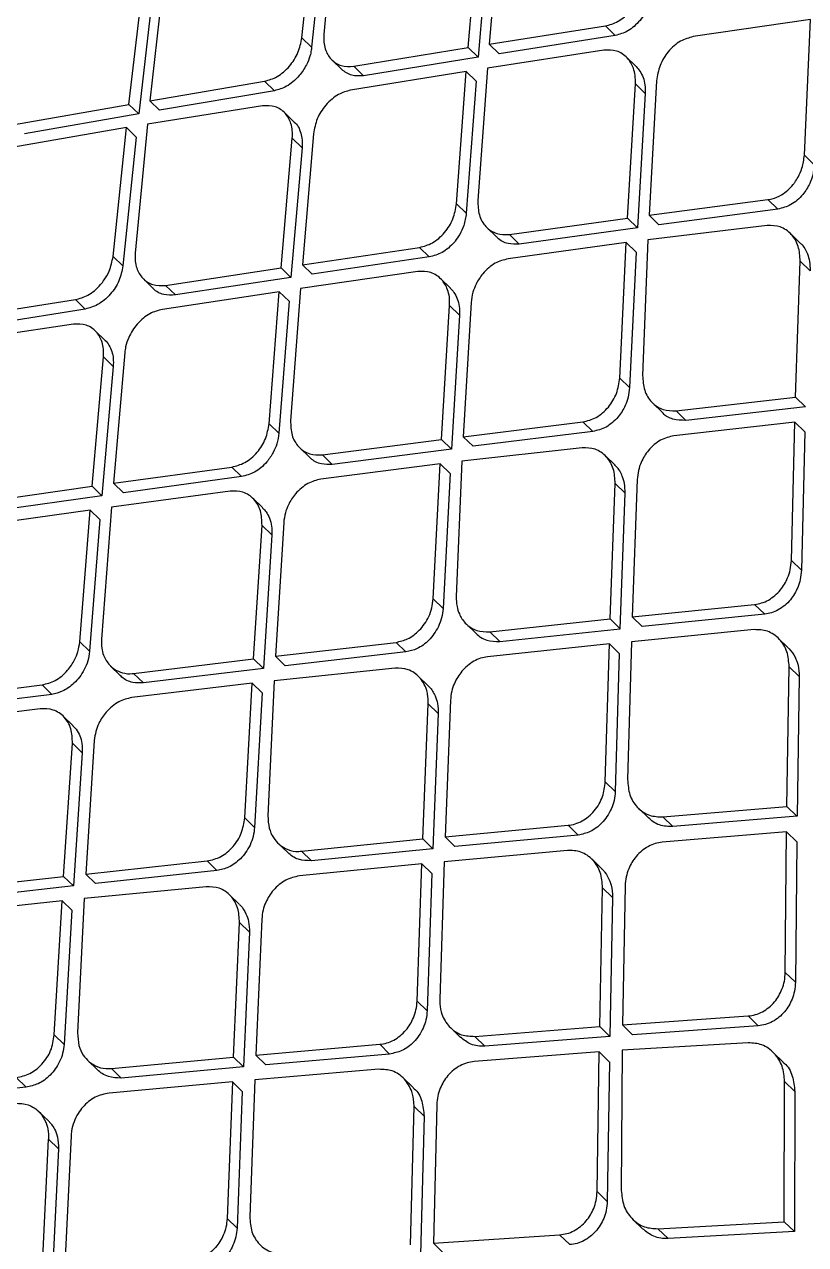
# Model space of a CAD drawing. Extents: x 400 to 501, y 484 to 634.
# Drawn here: x 490.242 to 491.209, y 519.821 to 521.33 of the extents above; entities that cross this region are included whole.
import ezdxf

# ---------------------------------------------------------------- set-up
doc = ezdxf.new("R2010")
doc.units = 0
doc.header["$MEASUREMENT"] = 0
doc.layers.add('DIM', color=3, linetype='Continuous')
doc.layers.add('GEOMETRY', color=3, linetype='Continuous', lineweight=25)

# ---------------------------------------------------------------- blocks, each defined once
blk = doc.blocks.new('2026 GRANDEE')
at = {"layer": 'GEOMETRY', "ltscale": 16}
for p, q in [((40.1604, -75.5267), (40.1769, -75.3674)), ((40.2024, -75.3627), (40.1875, -75.5225)), ((40.4059, -75.3725), (40.3923, -75.5347)), ((40.189, -75.3791), (40.1725, -75.5384)), ((40.3663, -75.5389), (40.38, -75.3785)), ((40.3921, -75.3903), (40.3784, -75.5507)), ((39.9903, -75.4469), (39.9723, -75.6047)), ((39.9465, -75.6091), (39.9648, -75.4516)), ((39.9769, -75.4633), (39.9586, -75.6209)), ((40.7899, -75.5042), (40.6447, -75.5253)), ((40.7822, -75.6721), (40.7899, -75.5042)), ((40.3923, -75.5347), (40.536, -75.5121)), ((40.5482, -75.5239), (40.4044, -75.5465)), ((40.5482, -75.5239), (40.536, -75.5121)), ((40.1604, -75.5267), (40.1725, -75.5384)), ((40.2247, -75.562), (40.3663, -75.5389)), ((40.3784, -75.5507), (40.3663, -75.5389)), ((40.3923, -75.5347), (40.4044, -75.5465)), ((40.1976, -75.5542), (40.2097, -75.5659)), ((40.3784, -75.5507), (40.2368, -75.5738)), ((40.534, -75.542), (40.39, -75.5643)), ((40.5741, -75.5624), (40.5618, -75.5505)), ((40.3639, -75.5685), (40.2207, -75.5915)), ((40.2247, -75.562), (40.2368, -75.5738)), ((40.3518, -75.7319), (40.3639, -75.5685)), ((40.3639, -75.5685), (40.3761, -75.5802)), ((40.39, -75.5643), (40.3781, -75.7281)), ((39.9723, -75.6047), (40.1143, -75.5805)), ((40.1143, -75.5805), (40.1264, -75.5922)), ((40.3761, -75.5802), (40.3639, -75.7437)), ((40.5635, -75.7498), (40.5731, -75.5838)), ((40.5731, -75.5838), (40.5853, -75.5956)), ((40.5994, -75.5799), (40.5901, -75.7462)), ((40.1264, -75.5922), (39.9844, -75.6164)), ((40.5853, -75.5956), (40.5757, -75.7617)), ((39.805, -75.6339), (39.9465, -75.6091)), ((39.9465, -75.6091), (39.9586, -75.6208)), ((40.1117, -75.611), (39.9692, -75.6335)), ((39.9723, -75.6047), (39.9844, -75.6164)), ((39.9586, -75.6209), (39.8171, -75.6456)), ((40.1506, -75.6307), (40.1385, -75.6189)), ((39.9434, -75.6379), (39.8016, -75.6624)), ((39.9268, -75.7972), (39.9434, -75.6379)), ((39.9434, -75.6379), (39.9554, -75.6496)), ((39.9692, -75.6335), (39.9542, -75.7933)), ((40.1748, -75.6454), (40.161, -75.8074)), ((39.9554, -75.6496), (39.9389, -75.8089)), ((40.1347, -75.8113), (40.1486, -75.6511)), ((40.1486, -75.6511), (40.1607, -75.6629)), ((40.1607, -75.6629), (40.1469, -75.8231)), ((40.7822, -75.6721), (40.7944, -75.684)), ((40.3518, -75.7319), (40.3639, -75.7437)), ((40.5901, -75.7462), (40.7371, -75.7268)), ((40.7494, -75.7387), (40.7371, -75.7268)), ((40.4174, -75.7701), (40.5635, -75.7498)), ((40.5635, -75.7498), (40.5757, -75.7616)), ((40.5901, -75.7462), (40.6023, -75.7581)), ((40.7494, -75.7387), (40.6023, -75.7581)), ((40.3893, -75.7614), (40.4014, -75.7731)), ((40.5757, -75.7617), (40.4295, -75.7819)), ((40.7362, -75.759), (40.5885, -75.7765)), ((40.5619, -75.7801), (40.4155, -75.8001)), ((40.4174, -75.7701), (40.4295, -75.7819)), ((40.5537, -75.9475), (40.5619, -75.7801)), ((40.5619, -75.7801), (40.5741, -75.7919)), ((40.5885, -75.7765), (40.5821, -75.9445)), ((40.7768, -75.7804), (40.7646, -75.7685)), ((40.161, -75.8074), (40.306, -75.786)), ((40.306, -75.786), (40.3181, -75.7978)), ((40.5741, -75.7919), (40.5659, -75.9594)), ((39.9268, -75.7972), (39.9389, -75.8089)), ((39.9918, -75.8331), (40.1347, -75.8113)), ((40.1347, -75.8113), (40.1468, -75.8231)), ((40.161, -75.8074), (40.1731, -75.8191)), ((40.3181, -75.7978), (40.1731, -75.8191)), ((40.7714, -75.9711), (40.7771, -75.803)), ((40.7771, -75.803), (40.7893, -75.8149)), ((39.9644, -75.825), (39.9765, -75.8367)), ((40.1469, -75.8231), (40.0039, -75.8448)), ((40.3039, -75.8158), (40.1587, -75.8369)), ((40.3442, -75.8364), (40.3319, -75.8245)), ((40.1324, -75.8408), (39.9878, -75.8626)), ((39.9918, -75.8331), (40.0039, -75.8448)), ((40.1199, -76.004), (40.1324, -75.8408)), ((40.1324, -75.8408), (40.1445, -75.8526)), ((40.1587, -75.8369), (40.1465, -76.0004)), ((39.7368, -75.8733), (39.8803, -75.8505)), ((39.8803, -75.8505), (39.8923, -75.8622)), ((40.1445, -75.8526), (40.132, -76.0158)), ((40.3698, -75.8542), (40.3601, -76.0201)), ((39.8924, -75.8622), (39.7488, -75.885)), ((40.3333, -76.0235), (40.3433, -75.8579)), ((40.3433, -75.8579), (40.3554, -75.8697)), ((40.3554, -75.8697), (40.3455, -76.0353)), ((39.8777, -75.881), (39.7337, -75.9021)), ((39.9168, -75.9009), (39.9047, -75.8891)), ((39.9413, -75.916), (39.9274, -76.0777)), ((39.9009, -76.0814), (39.915, -75.9215)), ((39.915, -75.9215), (39.927, -75.9332)), ((39.927, -75.9332), (39.9129, -76.0932)), ((40.5537, -75.9475), (40.5659, -75.9593)), ((40.6234, -75.988), (40.7714, -75.9711)), ((40.7838, -75.9831), (40.7714, -75.9711)), ((40.5944, -75.9784), (40.6067, -75.9903)), ((40.6234, -75.988), (40.6357, -75.9999)), ((40.7838, -75.9831), (40.6357, -75.9999)), ((40.1199, -76.004), (40.132, -76.0158)), ((40.3601, -76.0201), (40.5082, -76.0017)), ((40.5082, -76.0017), (40.5204, -76.0136)), ((40.7705, -76.0021), (40.6208, -76.0189)), ((40.7661, -76.1732), (40.7705, -76.0021)), ((40.7705, -76.0021), (40.7829, -76.0141)), ((40.3601, -76.0201), (40.3723, -76.0319)), ((40.5204, -76.0136), (40.3723, -76.0319)), ((40.7829, -76.0141), (40.7785, -76.1852)), ((40.1577, -76.0337), (40.1698, -76.0454)), ((40.186, -76.0426), (40.3333, -76.0235)), ((40.3455, -76.0353), (40.1981, -76.0544)), ((40.3333, -76.0235), (40.3454, -76.0353)), ((40.5071, -76.0338), (40.3584, -76.0503)), ((40.1981, -76.0544), (40.186, -76.0426)), ((40.3584, -76.0503), (40.3514, -76.2178)), ((40.5479, -76.0553), (40.5357, -76.0434)), ((39.9274, -76.0777), (40.0737, -76.0576)), ((40.0858, -76.0694), (40.0737, -76.0576)), ((40.3316, -76.0537), (40.184, -76.0726)), ((40.3229, -76.2206), (40.3316, -76.0537)), ((40.3316, -76.0537), (40.3438, -76.0655)), ((40.3438, -76.0656), (40.3351, -76.2325)), ((39.7565, -76.1019), (39.9009, -76.0814)), ((39.9129, -76.0932), (39.9009, -76.0814)), ((39.9274, -76.0777), (39.9395, -76.0895)), ((40.0858, -76.0694), (39.9395, -76.0895)), ((40.5419, -76.2455), (40.5481, -76.0779)), ((40.5481, -76.0779), (40.5604, -76.0898)), ((40.5753, -76.0732), (40.5693, -76.2427)), ((39.9129, -76.0932), (39.7686, -76.1136)), ((40.0715, -76.0874), (39.925, -76.1072)), ((40.112, -76.1082), (40.0997, -76.0963)), ((40.5542, -76.2575), (40.5604, -76.0898)), ((39.8984, -76.1109), (39.7524, -76.1313)), ((39.8856, -76.2738), (39.8984, -76.1109)), ((39.8984, -76.1109), (39.9105, -76.1226)), ((39.925, -76.1072), (39.9124, -76.2704)), ((39.9105, -76.1226), (39.8977, -76.2855)), ((40.1379, -76.1263), (40.1277, -76.2917)), ((40.1007, -76.2949), (40.1111, -76.1297)), ((40.1111, -76.1297), (40.1233, -76.1415)), ((40.1233, -76.1415), (40.1128, -76.3067)), ((40.7661, -76.1732), (40.7785, -76.1852)), ((40.3229, -76.2206), (40.3351, -76.2325)), ((40.5693, -76.2427), (40.7207, -76.2275)), ((40.7207, -76.2275), (40.7331, -76.2395)), ((40.393, -76.2615), (40.5419, -76.2455)), ((40.5419, -76.2455), (40.5542, -76.2575)), ((40.5693, -76.2427), (40.5817, -76.2547)), ((40.7331, -76.2395), (40.5817, -76.2547)), ((40.3638, -76.2517), (40.3761, -76.2636)), ((40.393, -76.2615), (40.4052, -76.2734)), ((40.4052, -76.2734), (40.5542, -76.2575)), ((40.72, -76.2587), (40.5684, -76.2736)), ((39.8856, -76.2738), (39.8977, -76.2855)), ((40.1277, -76.2917), (40.2769, -76.2744)), ((40.2891, -76.2863), (40.2769, -76.2744)), ((40.5409, -76.2764), (40.3902, -76.2922)), ((40.5358, -76.4468), (40.5409, -76.2764)), ((40.5409, -76.2764), (40.5532, -76.2883)), ((40.5684, -76.2736), (40.5635, -76.4442)), ((40.7623, -76.2812), (40.7499, -76.2692)), ((40.1277, -76.2917), (40.1399, -76.3035)), ((40.2891, -76.2863), (40.1399, -76.3035)), ((40.5532, -76.2883), (40.5482, -76.4588)), ((39.9237, -76.3037), (39.9357, -76.3154)), ((39.9522, -76.3128), (40.1007, -76.2949)), ((40.1128, -76.3067), (39.9643, -76.3246)), ((40.1007, -76.2949), (40.1128, -76.3067)), ((40.2758, -76.3064), (40.126, -76.3218)), ((40.7607, -76.4774), (40.7634, -76.3047)), ((40.7634, -76.3047), (40.7758, -76.3168)), ((39.9522, -76.3128), (39.9643, -76.3246)), ((40.126, -76.3218), (40.1184, -76.4888)), ((40.3167, -76.3281), (40.3045, -76.3162)), ((40.7758, -76.3168), (40.7732, -76.4895)), ((39.6913, -76.3458), (39.8389, -76.3269)), ((39.851, -76.3387), (39.7034, -76.3575)), ((39.8389, -76.3269), (39.851, -76.3387)), ((40.0989, -76.325), (39.9501, -76.3427)), ((40.0897, -76.4914), (40.0989, -76.325)), ((40.1111, -76.3368), (40.0989, -76.325)), ((40.1111, -76.3368), (40.1019, -76.5032)), ((40.3101, -76.5176), (40.3169, -76.3506)), ((40.3169, -76.3506), (40.3291, -76.3625)), ((40.3443, -76.3461), (40.3376, -76.515)), ((39.8367, -76.3566), (39.6888, -76.3752)), ((39.8774, -76.3776), (39.8651, -76.3657)), ((40.3291, -76.3625), (40.3224, -76.5296)), ((39.8656, -76.5639), (39.8765, -76.3992)), ((39.8765, -76.3992), (39.8887, -76.4109)), ((39.9035, -76.3959), (39.8929, -76.5609)), ((39.8887, -76.4109), (39.8778, -76.5757)), ((40.5358, -76.4468), (40.5482, -76.4588)), ((40.5769, -76.4796), (40.5893, -76.4916)), ((40.607, -76.4903), (40.7607, -76.4774)), ((40.6194, -76.5023), (40.607, -76.4903)), ((40.7732, -76.4895), (40.6194, -76.5023)), ((40.7607, -76.4774), (40.7731, -76.4895)), ((40.0897, -76.4914), (40.1019, -76.5032)), ((40.3376, -76.515), (40.4899, -76.5007)), ((40.5022, -76.5127), (40.4899, -76.5007)), ((40.1601, -76.5326), (40.3101, -76.5176)), ((40.3223, -76.5296), (40.3101, -76.5176)), ((40.3376, -76.515), (40.3499, -76.5269)), ((40.5023, -76.5127), (40.3499, -76.5269)), ((40.7603, -76.5089), (40.6063, -76.5215)), ((40.7586, -76.6825), (40.7603, -76.5089)), ((40.7603, -76.5089), (40.7728, -76.521)), ((40.7728, -76.521), (40.7711, -76.6947)), ((40.1307, -76.5226), (40.143, -76.5345)), ((40.1601, -76.5326), (40.1723, -76.5445)), ((40.3224, -76.5296), (40.1723, -76.5445)), ((40.4891, -76.5317), (40.3365, -76.5457)), ((39.8929, -76.5609), (40.0432, -76.5447)), ((40.0432, -76.5447), (40.0554, -76.5566)), ((40.3089, -76.5484), (40.1573, -76.5632)), ((40.3031, -76.718), (40.3089, -76.5484)), ((40.3089, -76.5484), (40.3212, -76.5603)), ((40.3365, -76.5457), (40.331, -76.7157)), ((40.5314, -76.5543), (40.5191, -76.5423)), ((39.7159, -76.5807), (39.8656, -76.5639)), ((39.8656, -76.5639), (39.8778, -76.5757)), ((39.8929, -76.5609), (39.905, -76.5727)), ((40.0554, -76.5566), (39.905, -76.5727)), ((40.3212, -76.5603), (40.3154, -76.73)), ((39.8778, -76.5757), (39.728, -76.5924)), ((40.042, -76.5766), (39.891, -76.591)), ((40.529, -76.7496), (40.5325, -76.5778)), ((40.5325, -76.5778), (40.5449, -76.5898)), ((40.5604, -76.5754), (40.5571, -76.7475)), ((39.8638, -76.5939), (39.7138, -76.6105)), ((39.854, -76.7598), (39.8638, -76.5939)), ((39.8638, -76.5939), (39.8759, -76.6057)), ((39.891, -76.591), (39.8829, -76.7574)), ((40.083, -76.5984), (40.0708, -76.5866)), ((40.5449, -76.5898), (40.5414, -76.7617)), ((39.8759, -76.6057), (39.8662, -76.7716)), ((40.0757, -76.7874), (40.0832, -76.621)), ((40.0832, -76.621), (40.0955, -76.6329)), ((40.1108, -76.6166), (40.1035, -76.7849)), ((40.0955, -76.6329), (40.088, -76.7993)), ((40.7586, -76.6825), (40.7711, -76.6947)), ((40.3031, -76.718), (40.3154, -76.73)), ((40.5571, -76.7475), (40.7127, -76.7364)), ((40.7252, -76.7486), (40.7127, -76.7364)), ((39.854, -76.7598), (39.8662, -76.7716)), ((40.3443, -76.7509), (40.3566, -76.7629)), ((40.3745, -76.7617), (40.529, -76.7496)), ((40.3745, -76.7617), (40.3868, -76.7737)), ((40.5414, -76.7617), (40.3868, -76.7737)), ((40.529, -76.7496), (40.5414, -76.7617)), ((40.5571, -76.7475), (40.5696, -76.7596)), ((40.7252, -76.7486), (40.5696, -76.7596)), ((40.1035, -76.7849), (40.2567, -76.7715)), ((40.2567, -76.7715), (40.269, -76.7835)), ((40.7128, -76.7696), (40.5566, -76.7789)), ((39.8952, -76.7911), (39.9075, -76.8031)), ((39.9248, -76.8013), (40.0757, -76.7874)), ((40.088, -76.7993), (40.0757, -76.7874)), ((40.1035, -76.7849), (40.1158, -76.7968)), ((40.269, -76.7835), (40.1158, -76.7968)), ((40.5284, -76.7809), (40.3736, -76.7928)), ((40.5258, -76.9537), (40.5284, -76.7809)), ((40.5284, -76.7809), (40.5408, -76.793)), ((40.5566, -76.7789), (40.5557, -76.9522)), ((40.7559, -76.7934), (40.7433, -76.7812)), ((39.9248, -76.8013), (39.937, -76.8132)), ((40.088, -76.7993), (39.937, -76.8132)), ((40.2557, -76.8024), (40.1023, -76.8155)), ((40.5409, -76.793), (40.5382, -76.9658)), ((39.807, -76.8126), (39.8192, -76.8245)), ((40.0745, -76.818), (39.9218, -76.8318)), ((40.0745, -76.818), (40.0679, -76.9869)), ((40.0867, -76.8299), (40.0745, -76.818)), ((40.1023, -76.8155), (40.0959, -76.9847)), ((40.2982, -76.8251), (40.2858, -76.8131)), ((40.7574, -76.9909), (40.7578, -76.8176)), ((40.7578, -76.8176), (40.7704, -76.8298)), ((39.8192, -76.8245), (39.6677, -76.8395)), ((40.0867, -76.8299), (40.0802, -76.9989)), ((40.7704, -76.8298), (40.77, -77.0031)), ((40.2948, -77.0195), (40.2992, -76.8484)), ((40.2992, -76.8484), (40.3116, -76.8605)), ((40.3273, -76.8462), (40.3231, -77.0175)), ((39.8469, -76.8663), (39.8347, -76.8545)), ((40.3116, -76.8605), (40.3072, -77.0315)), ((39.8389, -77.0546), (39.847, -76.8889)), ((39.847, -76.8889), (39.8593, -76.9007)), ((39.8748, -76.8847), (39.8668, -77.0523)), ((39.8592, -76.9007), (39.8511, -77.0665)), ((40.5258, -76.9537), (40.5382, -76.9658)), ((40.0802, -76.9988), (40.0679, -76.9869)), ((40.57, -76.988), (40.5825, -77.0001)), ((40.601, -76.9996), (40.7574, -76.9909)), ((40.601, -76.9996), (40.6136, -77.0118)), ((40.77, -77.0031), (40.6136, -77.0118)), ((40.77, -77.0031), (40.7574, -76.9909)), ((40.3231, -77.0175), (40.4794, -77.0071)), ((40.3231, -77.0175), (40.3355, -77.0296)), ((40.4794, -77.0071), (40.4918, -77.0192))]:
    blk.add_line(p, q, dxfattribs=at)
for points, knots in [([(40.5836, -72.1034), (40.5994, -72.1044), (40.6308, -72.1063), (40.68, -72.1191), (40.7423, -72.1518), (40.8241, -72.2127), (40.9298, -72.3076), (41.0606, -72.4401), (41.2156, -72.6123), (41.3924, -72.8246), (41.588, -73.075), (41.8015, -73.3565), (42.0329, -73.6603), (42.2774, -73.9878), (42.5311, -74.339), (42.7902, -74.7142), (43.0516, -75.112), (43.2691, -75.4602), (43.4419, -75.7466), (43.5709, -75.9654), (43.6998, -76.1892), (43.8287, -76.419), (43.9574, -76.6559), (44.0875, -76.9028), (44.2133, -77.1675), (44.3099, -77.4231), (44.3697, -77.6639), (44.3954, -77.8771), (44.3913, -78.0855), (44.3611, -78.2804), (44.3121, -78.4593), (44.2313, -78.6749), (44.1092, -78.9216), (43.9445, -79.1993), (43.6585, -79.6454), (43.2369, -80.2568), (42.6553, -81.0115), (42.0393, -81.7352), (41.5994, -82.1882), (41.38, -82.4141)], [0, 0, 0, 0, 0.031039, 0.061601, 0.091778, 0.121954, 0.152218, 0.182857, 0.213954, 0.245578, 0.27773, 0.310089, 0.342593, 0.375047, 0.407501, 0.439858, 0.472034, 0.504142, 0.5201, 0.536029, 0.552136, 0.568411, 0.584894, 0.601816, 0.619559, 0.638386, 0.651468, 0.664615, 0.677315, 0.689231, 0.700376, 0.710977, 0.731034, 0.750302, 0.769653, 0.827369, 0.885239, 0.942777, 1, 1, 1, 1]), ([(41.2365, -82.2705), (41.4535, -82.0471), (41.8887, -81.5989), (42.4974, -80.8825), (43.0715, -80.1353), (43.4856, -79.5295), (43.7636, -79.0894), (43.9203, -78.8225), (44.0344, -78.5912), (44.1084, -78.3949), (44.1525, -78.2371), (44.1799, -78.0679), (44.185, -77.8877), (44.1645, -77.7014), (44.1109, -77.4723), (44.0154, -77.2126), (43.8845, -76.9282), (43.7499, -76.6564), (43.6161, -76.3923), (43.4819, -76.1363), (43.3469, -75.887), (43.1764, -75.5827), (42.9678, -75.229), (42.7207, -74.8375), (42.4727, -74.47), (42.2276, -74.1277), (41.9899, -73.8101), (41.7641, -73.517), (41.5559, -73.247), (41.3657, -73.0091), (41.1942, -72.8103), (41.0442, -72.6513), (40.9174, -72.5308), (40.8144, -72.4459), (40.7338, -72.393), (40.6717, -72.3661), (40.6219, -72.3576), (40.5904, -72.3573), (40.5745, -72.3572)], [0, 0, 0, 0, 0.058481, 0.117287, 0.176416, 0.235379, 0.255027, 0.274182, 0.293492, 0.303381, 0.313543, 0.324207, 0.335494, 0.347299, 0.359312, 0.37966, 0.399306, 0.418484, 0.437252, 0.455825, 0.474071, 0.492336, 0.524503, 0.556769, 0.589282, 0.621973, 0.654746, 0.687634, 0.720336, 0.752632, 0.784278, 0.815339, 0.845922, 0.876163, 0.906423, 0.93689, 0.968033, 1, 1, 1, 1]), ([(40.7627, -73.4419), (40.7786, -73.4849), (40.8104, -73.5709), (40.8663, -73.7196), (40.9341, -73.8859), (41.0153, -74.0744), (41.1119, -74.2852), (41.2245, -74.5157), (41.3485, -74.7627), (41.496, -75.05), (41.6656, -75.3773), (41.8538, -75.743), (42.0426, -76.1156), (42.2296, -76.4941), (42.4138, -76.8768), (42.5324, -77.1352), (42.5917, -77.2643)], [0, 0, 0, 0, 0.062319, 0.124752, 0.187451, 0.250906, 0.314486, 0.37751, 0.44061, 0.503895, 0.587131, 0.669779, 0.75236, 0.835034, 0.917583, 1, 1, 1, 1]), ([(42.0638, -77.2746), (42.0094, -77.1276), (41.9005, -76.8333), (41.7318, -76.398), (41.5589, -75.9691), (41.3861, -75.5488), (41.2358, -75.1935), (41.1139, -74.9005), (41.0162, -74.6671), (40.929, -74.4451), (40.8384, -74.2242), (40.7605, -74.0023), (40.6853, -73.7949), (40.6462, -73.676), (40.6266, -73.6165)], [0, 0, 0, 0, 0.0993042, 0.1988023, 0.2983848, 0.3983174, 0.4984056, 0.5609173, 0.6237893, 0.6873653, 0.7502551, 0.8333895, 0.9165325, 1, 1, 1, 1]), ([(40.6269, -73.6162), (40.6291, -73.6229), (40.6418, -73.6607), (40.6656, -73.7332), (40.7, -73.8255), (40.7356, -73.9183), (40.7692, -74.0095), (40.8092, -74.1171), (40.8589, -74.2432), (40.9201, -74.3885), (40.9876, -74.5571), (41.0595, -74.7328), (41.139, -74.9243), (41.2252, -75.1307), (41.3179, -75.3515), (41.4133, -75.5788), (41.5087, -75.8099), (41.6059, -76.0486), (41.6939, -76.2667), (41.7696, -76.4576), (41.8353, -76.6254), (41.904, -76.8039), (41.9716, -76.9808), (42.0305, -77.1366), (42.0637, -77.229), (42.0781, -77.269)], [0, 0, 0, 0, 0.009738, 0.054602, 0.100033, 0.132056, 0.170263, 0.205637, 0.248795, 0.300159, 0.346151, 0.397485, 0.446642, 0.498592, 0.555879, 0.611205, 0.664279, 0.721091, 0.779345, 0.816197, 0.852883, 0.894557, 0.93795, 0.973138, 1, 1, 1, 1]), ([(40.1497, -73.709), (40.0127, -73.8419), (39.7344, -74.112), (39.3257, -74.5096), (38.9336, -74.8911), (38.5729, -75.2424), (38.2434, -75.5632), (37.9632, -75.8359), (37.7285, -76.0643), (37.5351, -76.2523), (37.361, -76.4215), (37.2052, -76.5728), (37.0576, -76.7162), (36.8887, -76.8801), (36.6825, -77.0802), (36.4323, -77.3228), (36.1506, -77.5956), (35.8375, -77.8988), (35.4928, -78.2323), (35.1244, -78.5882), (34.7337, -78.9655), (34.3219, -79.3632), (33.8821, -79.7881), (33.4291, -80.2259), (33.123, -80.5224), (32.9727, -80.668)], [0, 0, 0, 0, 0.057285, 0.116397, 0.171134, 0.221513, 0.267531, 0.309184, 0.338855, 0.365836, 0.39013, 0.411737, 0.431012, 0.451894, 0.482374, 0.517226, 0.556449, 0.600044, 0.64801, 0.700352, 0.753718, 0.810985, 0.872139, 0.937203, 1, 1, 1, 1]), ([(36.6233, -77.2588), (37.0522, -76.8403), (37.7117, -76.1969), (38.888, -75.0248), (39.6377, -74.2734), (40.1598, -73.75)], [0, 0, 0, 0, 0.360925, 0.55487, 1, 1, 1, 1]), ([(40.3833, -73.82), (40.3961, -73.8739), (40.4219, -73.9823), (40.4725, -74.1746), (40.5305, -74.3849), (40.5953, -74.6134), (40.6651, -74.8573), (40.7519, -75.1605), (40.8561, -75.5282), (40.9747, -75.9631), (41.0928, -76.4149), (41.1661, -76.7261), (41.2028, -76.8819)], [0, 0, 0, 0, 0.0809765, 0.1627064, 0.2454562, 0.32577, 0.4077134, 0.4912674, 0.6164638, 0.7433263, 0.8714641, 1, 1, 1, 1]), ([(40.536, -75.5121), (40.5413, -75.5107), (40.5495, -75.5084), (40.5598, -75.5009), (40.5691, -75.4914), (40.5766, -75.4788), (40.5804, -75.4662), (40.5811, -75.4599), (40.5813, -75.4576)], [0, 0, 0, 0, 0.236513, 0.364992, 0.500041, 0.749166, 0.908756, 1, 1, 1, 1]), ([(40.5935, -75.4694), (40.5924, -75.4758), (40.5904, -75.4885), (40.5811, -75.5033), (40.5718, -75.5128), (40.5616, -75.5202), (40.5534, -75.5225), (40.5482, -75.5239)], [0, 0, 0, 0, 0.250691, 0.500652, 0.636001, 0.764461, 1, 1, 1, 1]), ([(40.1875, -75.5225), (40.1874, -75.5258), (40.1872, -75.5321), (40.1896, -75.5431), (40.196, -75.5543), (40.2086, -75.5626), (40.2193, -75.5622), (40.2247, -75.562)], [0, 0, 0, 0, 0.135244, 0.263916, 0.500707, 0.749223, 1, 1, 1, 1]), ([(40.1143, -75.5805), (40.1196, -75.579), (40.1277, -75.5767), (40.1379, -75.5692), (40.1473, -75.5599), (40.1567, -75.5454), (40.1592, -75.5329), (40.1604, -75.5267)], [0, 0, 0, 0, 0.237274, 0.365804, 0.500621, 0.750216, 1, 1, 1, 1]), ([(40.1725, -75.5384), (40.1724, -75.5389), (40.1723, -75.54), (40.1718, -75.5436), (40.1703, -75.5506), (40.1658, -75.5616), (40.1584, -75.5727), (40.1497, -75.5813), (40.1393, -75.5886), (40.1314, -75.5908), (40.1264, -75.5922)], [0, 0, 0, 0, 0.017178, 0.047369, 0.14671, 0.297869, 0.500602, 0.642128, 0.772677, 1, 1, 1, 1]), ([(40.6447, -75.5253), (40.6393, -75.5268), (40.6311, -75.529), (40.6208, -75.5365), (40.6115, -75.546), (40.6025, -75.5608), (40.6004, -75.5735), (40.5994, -75.5799)], [0, 0, 0, 0, 0.236156, 0.365177, 0.500616, 0.749871, 1, 1, 1, 1]), ([(40.5731, -75.5838), (40.5731, -75.5803), (40.5732, -75.5735), (40.5703, -75.5621), (40.5648, -75.5528), (40.5571, -75.5463), (40.5477, -75.5416), (40.5395, -75.5418), (40.534, -75.542)], [0, 0, 0, 0, 0.142257, 0.273157, 0.500157, 0.626922, 0.752581, 1, 1, 1, 1]), ([(40.2368, -75.5738), (40.2317, -75.574), (40.2213, -75.5746), (40.2136, -75.5689), (40.2097, -75.5659)], [0, 0, 0, 0, 0.489826, 1, 1, 1, 1]), ([(40.574, -75.5624), (40.5756, -75.5642), (40.5792, -75.568), (40.5829, -75.5758), (40.5854, -75.5851), (40.5853, -75.5921), (40.5853, -75.5956)], [0, 0, 0, 0, 0.215176, 0.466696, 0.728258, 1, 1, 1, 1]), ([(40.2207, -75.5915), (40.2157, -75.5929), (40.2077, -75.5951), (40.1974, -75.6024), (40.1878, -75.6119), (40.1783, -75.6266), (40.1759, -75.6391), (40.1748, -75.6454)], [0, 0, 0, 0, 0.227634, 0.358664, 0.500727, 0.750212, 1, 1, 1, 1]), ([(40.1486, -75.6511), (40.1488, -75.6479), (40.149, -75.6415), (40.1466, -75.6304), (40.1403, -75.6191), (40.1278, -75.6106), (40.1171, -75.6109), (40.1117, -75.611)], [0, 0, 0, 0, 0.135971, 0.264876, 0.50069, 0.747833, 1, 1, 1, 1]), ([(40.1505, -75.6308), (40.1507, -75.6309), (40.1552, -75.6335), (40.1585, -75.642), (40.1611, -75.6532), (40.1608, -75.6596), (40.1607, -75.6629)], [0, 0, 0, 0, 0.017299, 0.497655, 0.746316, 1, 1, 1, 1]), ([(40.7371, -75.7268), (40.7373, -75.7268), (40.7379, -75.7268), (40.7396, -75.7266), (40.7451, -75.7253), (40.7557, -75.7207), (40.7644, -75.7132), (40.7687, -75.7079), (40.7693, -75.707), (40.7714, -75.7042), (40.7752, -75.6979), (40.7803, -75.6867), (40.7815, -75.6774), (40.7822, -75.6721)], [0, 0, 0, 0, 0.008704, 0.023769, 0.073383, 0.250611, 0.499655, 0.504777, 0.513396, 0.541125, 0.638469, 0.79152, 1, 1, 1, 1]), ([(40.7945, -75.684), (40.794, -75.6882), (40.7932, -75.6959), (40.7885, -75.7085), (40.782, -75.7193), (40.7736, -75.7277), (40.7633, -75.7352), (40.7549, -75.7373), (40.7494, -75.7387)], [0, 0, 0, 0, 0.1638, 0.302437, 0.503496, 0.633989, 0.760308, 1, 1, 1, 1]), ([(40.306, -75.786), (40.3114, -75.7846), (40.3197, -75.7824), (40.33, -75.7749), (40.3394, -75.7656), (40.3486, -75.7509), (40.3507, -75.7383), (40.3518, -75.7319)], [0, 0, 0, 0, 0.238721, 0.36685, 0.500578, 0.749925, 1, 1, 1, 1]), ([(40.3781, -75.7281), (40.3783, -75.7342), (40.3787, -75.7465), (40.386, -75.7588), (40.3941, -75.7656), (40.4036, -75.7703), (40.4119, -75.7702), (40.4174, -75.7701)], [0, 0, 0, 0, 0.249735, 0.499416, 0.628427, 0.75497, 1, 1, 1, 1]), ([(40.3639, -75.7437), (40.3631, -75.7489), (40.3618, -75.7578), (40.3562, -75.7695), (40.3518, -75.7761), (40.3472, -75.7818), (40.342, -75.7869), (40.3317, -75.7942), (40.3235, -75.7964), (40.3181, -75.7978)], [0, 0, 0, 0, 0.203402, 0.355207, 0.485555, 0.503034, 0.636392, 0.763792, 1, 1, 1, 1]), ([(40.7771, -75.803), (40.7767, -75.7967), (40.7759, -75.7842), (40.7682, -75.7714), (40.7598, -75.7642), (40.7501, -75.7591), (40.7417, -75.759), (40.7362, -75.759)], [0, 0, 0, 0, 0.249734, 0.499556, 0.630194, 0.757202, 1, 1, 1, 1]), ([(40.4295, -75.7819), (40.4249, -75.782), (40.4149, -75.7822), (40.4055, -75.7776), (40.4018, -75.7734), (40.4015, -75.773)], [0, 0, 0, 0, 0.447624, 0.947687, 1, 1, 1, 1]), ([(40.7767, -75.7805), (40.7772, -75.7809), (40.7813, -75.7843), (40.7856, -75.7922), (40.7891, -75.8036), (40.7893, -75.811), (40.7893, -75.8149)], [0, 0, 0, 0, 0.055419, 0.452783, 0.707823, 1, 1, 1, 1]), ([(39.9542, -75.7933), (39.9541, -75.7965), (39.9539, -75.8029), (39.9564, -75.8139), (39.9629, -75.8252), (39.9756, -75.8335), (39.9864, -75.8333), (39.9918, -75.8331)], [0, 0, 0, 0, 0.137589, 0.267052, 0.50074, 0.751138, 1, 1, 1, 1]), ([(39.8803, -75.8505), (39.8855, -75.8491), (39.8936, -75.8469), (39.904, -75.8396), (39.9107, -75.8331), (39.9169, -75.825), (39.9236, -75.8135), (39.9256, -75.8034), (39.9268, -75.7972)], [0, 0, 0, 0, 0.232673, 0.362139, 0.500063, 0.593297, 0.750428, 1, 1, 1, 1]), ([(39.9389, -75.8089), (39.9377, -75.8151), (39.9353, -75.8275), (39.9256, -75.8421), (39.916, -75.8514), (39.9056, -75.8586), (39.8975, -75.8608), (39.8924, -75.8622)], [0, 0, 0, 0, 0.250019, 0.499893, 0.639032, 0.768906, 1, 1, 1, 1]), ([(40.4155, -75.8001), (40.4101, -75.8015), (40.4018, -75.8036), (40.3914, -75.8111), (40.3831, -75.8194), (40.3764, -75.8299), (40.3714, -75.8421), (40.3704, -75.85), (40.3698, -75.8542)], [0, 0, 0, 0, 0.237467, 0.365724, 0.49983, 0.691263, 0.831063, 1, 1, 1, 1]), ([(40.3433, -75.8579), (40.3433, -75.8543), (40.3434, -75.8475), (40.3404, -75.8361), (40.3349, -75.8268), (40.3272, -75.8203), (40.3177, -75.8156), (40.3094, -75.8157), (40.3039, -75.8158)], [0, 0, 0, 0, 0.144943, 0.276738, 0.50013, 0.627808, 0.753783, 1, 1, 1, 1]), ([(40.0039, -75.8448), (39.999, -75.845), (39.9889, -75.8452), (39.9798, -75.8407), (39.9766, -75.8368), (39.9765, -75.8367)], [0, 0, 0, 0, 0.476369, 0.983425, 1, 1, 1, 1]), ([(40.3441, -75.8365), (40.3457, -75.8381), (40.3492, -75.8418), (40.353, -75.8495), (40.3555, -75.859), (40.3555, -75.8661), (40.3554, -75.8697)], [0, 0, 0, 0, 0.203079, 0.457097, 0.722702, 1, 1, 1, 1]), ([(39.9878, -75.8626), (39.9826, -75.864), (39.9744, -75.8661), (39.964, -75.8734), (39.959, -75.8782), (39.9567, -75.8809), (39.9524, -75.8859), (39.9466, -75.8952), (39.9424, -75.9075), (39.9416, -75.9137), (39.9413, -75.916)], [0, 0, 0, 0, 0.232184, 0.361864, 0.499924, 0.500138, 0.500167, 0.749334, 0.906248, 1, 1, 1, 1]), ([(39.915, -75.9215), (39.9151, -75.9182), (39.9153, -75.9117), (39.9129, -75.9006), (39.9065, -75.8893), (39.8939, -75.8807), (39.8831, -75.8809), (39.8777, -75.881)], [0, 0, 0, 0, 0.138351, 0.268064, 0.500747, 0.749544, 1, 1, 1, 1]), ([(39.9168, -75.9009), (39.9168, -75.9009), (39.919, -75.9022), (39.9218, -75.9071), (39.9255, -75.9144), (39.9274, -75.9234), (39.9271, -75.9299), (39.927, -75.9332)], [0, 0, 0, 0, 0.002584, 0.241934, 0.487886, 0.740544, 1, 1, 1, 1]), ([(40.5082, -76.0017), (40.5138, -76.0004), (40.5223, -75.9983), (40.5328, -75.9908), (40.542, -75.9815), (40.551, -75.9667), (40.5528, -75.9539), (40.5537, -75.9475)], [0, 0, 0, 0, 0.243078, 0.370062, 0.500522, 0.749804, 1, 1, 1, 1]), ([(40.5821, -75.9445), (40.5825, -75.9507), (40.5833, -75.9631), (40.5911, -75.9758), (40.5997, -75.983), (40.6095, -75.9879), (40.6179, -75.988), (40.6234, -75.988)], [0, 0, 0, 0, 0.249589, 0.499424, 0.631704, 0.7593, 1, 1, 1, 1]), ([(40.5659, -75.9594), (40.5655, -75.9634), (40.5647, -75.9709), (40.5601, -75.9834), (40.5534, -75.9943), (40.5449, -76.0028), (40.5345, -76.0102), (40.526, -76.0123), (40.5204, -76.0136)], [0, 0, 0, 0, 0.157993, 0.294592, 0.502882, 0.632667, 0.758855, 1, 1, 1, 1]), ([(40.6357, -75.9999), (40.6302, -75.9998), (40.62, -75.9995), (40.61, -75.9947), (40.6071, -75.9905), (40.6069, -75.9901)], [0, 0, 0, 0, 0.519682, 0.961305, 1, 1, 1, 1]), ([(40.0737, -76.0576), (40.0791, -76.0562), (40.0875, -76.0541), (40.098, -76.0467), (40.1073, -76.0375), (40.1166, -76.0229), (40.1188, -76.0103), (40.1199, -76.004)], [0, 0, 0, 0, 0.240696, 0.368346, 0.500613, 0.7499, 1, 1, 1, 1]), ([(40.1464, -76.0004), (40.1466, -76.0065), (40.147, -76.0188), (40.1544, -76.0311), (40.1626, -76.038), (40.1722, -76.0428), (40.1805, -76.0427), (40.186, -76.0426)], [0, 0, 0, 0, 0.249656, 0.499345, 0.62958, 0.756549, 1, 1, 1, 1]), ([(40.132, -76.0158), (40.1314, -76.0203), (40.1302, -76.0283), (40.1249, -76.0405), (40.1182, -76.0506), (40.11, -76.0586), (40.0996, -76.0659), (40.0912, -76.068), (40.0858, -76.0694)], [0, 0, 0, 0, 0.177496, 0.320282, 0.500926, 0.633442, 0.760916, 1, 1, 1, 1]), ([(40.6208, -76.0189), (40.6152, -76.0202), (40.6066, -76.0223), (40.5962, -76.0297), (40.5874, -76.0385), (40.5808, -76.0496), (40.5764, -76.0621), (40.5757, -76.0694), (40.5753, -76.0732)], [0, 0, 0, 0, 0.241793, 0.368911, 0.499839, 0.717161, 0.850479, 1, 1, 1, 1]), ([(40.5481, -76.0779), (40.5478, -76.0717), (40.547, -76.0592), (40.5393, -76.0464), (40.5308, -76.0391), (40.5211, -76.034), (40.5127, -76.0339), (40.5071, -76.0338)], [0, 0, 0, 0, 0.249598, 0.499426, 0.630829, 0.758126, 1, 1, 1, 1]), ([(40.1981, -76.0544), (40.1935, -76.0545), (40.1837, -76.0546), (40.1742, -76.0501), (40.1704, -76.0458), (40.1699, -76.0453)], [0, 0, 0, 0, 0.433368, 0.928741, 1, 1, 1, 1]), ([(40.5604, -76.0898), (40.5603, -76.0859), (40.5602, -76.0785), (40.5566, -76.0671), (40.5524, -76.0593), (40.5483, -76.0559), (40.5478, -76.0555)], [0, 0, 0, 0, 0.296871, 0.552709, 0.939977, 1, 1, 1, 1]), ([(40.184, -76.0726), (40.1785, -76.0739), (40.1701, -76.076), (40.1597, -76.0834), (40.151, -76.0919), (40.1442, -76.1026), (40.1394, -76.1148), (40.1384, -76.1223), (40.1379, -76.1263)], [0, 0, 0, 0, 0.239333, 0.367149, 0.499923, 0.705308, 0.841585, 1, 1, 1, 1]), ([(40.1111, -76.1297), (40.1109, -76.1236), (40.1105, -76.1113), (40.1031, -76.0989), (40.0949, -76.092), (40.0854, -76.0872), (40.077, -76.0873), (40.0715, -76.0874)], [0, 0, 0, 0, 0.249689, 0.49936, 0.628322, 0.754861, 1, 1, 1, 1]), ([(40.1119, -76.1083), (40.1133, -76.1098), (40.1169, -76.1134), (40.1207, -76.121), (40.1234, -76.1306), (40.1233, -76.1378), (40.1233, -76.1415)], [0, 0, 0, 0, 0.188193, 0.445279, 0.715855, 1, 1, 1, 1]), ([(40.7207, -76.2275), (40.7236, -76.2271), (40.7294, -76.2261), (40.7378, -76.2223), (40.7458, -76.2169), (40.7545, -76.208), (40.7611, -76.1969), (40.7652, -76.1842), (40.7658, -76.177), (40.7661, -76.1732)], [0, 0, 0, 0, 0.122304, 0.246263, 0.372194, 0.500397, 0.719853, 0.852416, 1, 1, 1, 1]), ([(40.7785, -76.1852), (40.7782, -76.189), (40.7776, -76.1963), (40.7735, -76.2089), (40.7669, -76.2201), (40.7581, -76.229), (40.7501, -76.2344), (40.7417, -76.2382), (40.7359, -76.2391), (40.7331, -76.2396)], [0, 0, 0, 0, 0.14777, 0.280693, 0.501397, 0.629344, 0.754892, 0.878338, 1, 1, 1, 1]), ([(40.3514, -76.2178), (40.3515, -76.2219), (40.3518, -76.2295), (40.3554, -76.2408), (40.3613, -76.2499), (40.3691, -76.2563), (40.379, -76.2613), (40.3875, -76.2614), (40.393, -76.2615)], [0, 0, 0, 0, 0.165221, 0.303761, 0.500081, 0.633304, 0.761114, 1, 1, 1, 1]), ([(40.2769, -76.2744), (40.2818, -76.2733), (40.2921, -76.271), (40.3041, -76.2617), (40.3125, -76.2516), (40.3178, -76.2423), (40.3217, -76.2318), (40.3225, -76.2244), (40.3229, -76.2206)], [0, 0, 0, 0, 0.210764, 0.446652, 0.57493, 0.709868, 0.851537, 1, 1, 1, 1]), ([(40.3351, -76.2325), (40.3347, -76.2363), (40.3338, -76.2439), (40.3297, -76.2547), (40.3242, -76.2641), (40.3158, -76.2741), (40.3039, -76.283), (40.2938, -76.2852), (40.2891, -76.2863)], [0, 0, 0, 0, 0.152991, 0.29791, 0.43481, 0.563751, 0.797063, 1, 1, 1, 1]), ([(40.3762, -76.2634), (40.3779, -76.2651), (40.3818, -76.2686), (40.3913, -76.2732), (40.3997, -76.2733), (40.4052, -76.2734)], [0, 0, 0, 0, 0.227142, 0.496499, 1, 1, 1, 1]), ([(40.7634, -76.3047), (40.7629, -76.2983), (40.7619, -76.2855), (40.7536, -76.2721), (40.7446, -76.2645), (40.7343, -76.2591), (40.7256, -76.2588), (40.72, -76.2587)], [0, 0, 0, 0, 0.249357, 0.499424, 0.633715, 0.761943, 1, 1, 1, 1]), ([(39.8389, -76.3269), (39.8445, -76.3256), (39.853, -76.3235), (39.8635, -76.3162), (39.872, -76.308), (39.8789, -76.2976), (39.8839, -76.2854), (39.885, -76.2779), (39.8856, -76.2738)], [0, 0, 0, 0, 0.242285, 0.369251, 0.499846, 0.698207, 0.836269, 1, 1, 1, 1]), ([(39.9124, -76.2704), (39.9124, -76.2741), (39.9123, -76.2811), (39.9153, -76.2925), (39.9209, -76.3015), (39.9293, -76.3086), (39.9385, -76.3126), (39.9473, -76.3137), (39.9517, -76.3129), (39.9522, -76.3128)], [0, 0, 0, 0, 0.153146, 0.283134, 0.502402, 0.626627, 0.793329, 0.975025, 1, 1, 1, 1]), ([(39.8977, -76.2855), (39.8971, -76.2895), (39.8961, -76.2972), (39.8915, -76.3081), (39.8855, -76.3174), (39.8767, -76.3271), (39.865, -76.3355), (39.8554, -76.3377), (39.851, -76.3387)], [0, 0, 0, 0, 0.158908, 0.308135, 0.447695, 0.57761, 0.80767, 1, 1, 1, 1]), ([(40.3902, -76.2922), (40.3873, -76.2927), (40.3816, -76.2937), (40.3731, -76.2976), (40.3652, -76.3031), (40.3564, -76.3118), (40.3497, -76.3228), (40.3454, -76.3352), (40.3447, -76.3424), (40.3443, -76.3461)], [0, 0, 0, 0, 0.124828, 0.249767, 0.375015, 0.500596, 0.721554, 0.853679, 1, 1, 1, 1]), ([(40.7621, -76.2814), (40.7626, -76.2818), (40.7662, -76.2847), (40.7707, -76.292), (40.7752, -76.3035), (40.7756, -76.312), (40.7758, -76.3168)], [0, 0, 0, 0, 0.051931, 0.379635, 0.653421, 1, 1, 1, 1]), ([(40.3169, -76.3506), (40.3168, -76.3466), (40.3167, -76.3403), (40.3136, -76.3287), (40.3081, -76.3191), (40.2996, -76.3118), (40.2897, -76.3067), (40.2813, -76.3065), (40.2758, -76.3064)], [0, 0, 0, 0, 0.16232, 0.250233, 0.499804, 0.631995, 0.759503, 1, 1, 1, 1]), ([(39.9643, -76.3246), (39.9599, -76.3247), (39.9502, -76.3248), (39.9405, -76.3203), (39.9365, -76.3159), (39.9359, -76.3152)], [0, 0, 0, 0, 0.4155571, 0.9049892, 1, 1, 1, 1]), ([(40.3166, -76.3282), (40.3171, -76.3286), (40.3209, -76.3318), (40.3251, -76.3393), (40.3289, -76.3506), (40.3291, -76.3583), (40.3291, -76.3625)], [0, 0, 0, 0, 0.056379, 0.423683, 0.685884, 1, 1, 1, 1]), ([(39.9501, -76.3427), (39.9446, -76.344), (39.9361, -76.3461), (39.9255, -76.3534), (39.9166, -76.3619), (39.9097, -76.3727), (39.905, -76.385), (39.904, -76.3921), (39.9035, -76.3959)], [0, 0, 0, 0, 0.241174, 0.368535, 0.499987, 0.714854, 0.848739, 1, 1, 1, 1]), ([(39.8765, -76.3992), (39.8763, -76.393), (39.8759, -76.3807), (39.8685, -76.3683), (39.8602, -76.3614), (39.8506, -76.3566), (39.8422, -76.3566), (39.8367, -76.3566)], [0, 0, 0, 0, 0.249605, 0.499296, 0.629507, 0.756481, 1, 1, 1, 1]), ([(39.8772, -76.3778), (39.8786, -76.3791), (39.8821, -76.3825), (39.8859, -76.3899), (39.8888, -76.3997), (39.8887, -76.4071), (39.8887, -76.4109)], [0, 0, 0, 0, 0.169477, 0.430401, 0.707226, 1, 1, 1, 1]), ([(40.5635, -76.4442), (40.564, -76.4506), (40.565, -76.4634), (40.5733, -76.4767), (40.5823, -76.4844), (40.5927, -76.4898), (40.6014, -76.4901), (40.607, -76.4903)], [0, 0, 0, 0, 0.250086, 0.49919, 0.635505, 0.764467, 1, 1, 1, 1]), ([(40.4899, -76.5007), (40.4928, -76.5002), (40.4987, -76.4993), (40.5073, -76.4955), (40.5153, -76.4901), (40.5225, -76.4829), (40.5284, -76.4745), (40.5341, -76.4625), (40.5352, -76.453), (40.5358, -76.4468)], [0, 0, 0, 0, 0.123877, 0.248443, 0.374008, 0.50468, 0.635032, 0.761088, 1, 1, 1, 1]), ([(40.5482, -76.4588), (40.5478, -76.4625), (40.5472, -76.4699), (40.5435, -76.4805), (40.5383, -76.4899), (40.5301, -76.5001), (40.5179, -76.5094), (40.5073, -76.5116), (40.5023, -76.5127)], [0, 0, 0, 0, 0.147132, 0.287727, 0.4219, 0.549785, 0.786245, 1, 1, 1, 1]), ([(40.1184, -76.4888), (40.1187, -76.494), (40.1191, -76.5039), (40.1245, -76.5158), (40.1317, -76.5241), (40.141, -76.5303), (40.151, -76.5335), (40.1578, -76.5328), (40.1601, -76.5326)], [0, 0, 0, 0, 0.210151, 0.395998, 0.557497, 0.694629, 0.895226, 1, 1, 1, 1]), ([(40.0432, -76.5447), (40.049, -76.5434), (40.0577, -76.5415), (40.0683, -76.5341), (40.0776, -76.525), (40.0868, -76.5105), (40.0887, -76.4978), (40.0897, -76.4914)], [0, 0, 0, 0, 0.245744, 0.372149, 0.500747, 0.749895, 1, 1, 1, 1]), ([(40.1019, -76.5032), (40.1015, -76.507), (40.1006, -76.5144), (40.0966, -76.525), (40.0912, -76.5343), (40.0827, -76.5443), (40.0706, -76.5533), (40.0603, -76.5555), (40.0554, -76.5566)], [0, 0, 0, 0, 0.149618, 0.292113, 0.427546, 0.555988, 0.791212, 1, 1, 1, 1]), ([(40.6194, -76.5023), (40.6138, -76.5021), (40.6051, -76.5018), (40.5953, -76.4969), (40.5913, -76.4932), (40.5894, -76.4915)], [0, 0, 0, 0, 0.497969, 0.771095, 1, 1, 1, 1]), ([(40.1723, -76.5445), (40.1669, -76.5444), (40.1584, -76.5442), (40.1488, -76.5396), (40.1449, -76.5361), (40.1431, -76.5344)], [0, 0, 0, 0, 0.498388, 0.7680204, 1, 1, 1, 1]), ([(40.5325, -76.5778), (40.532, -76.5713), (40.531, -76.5585), (40.5227, -76.5452), (40.5137, -76.5376), (40.5034, -76.5322), (40.4947, -76.5319), (40.4891, -76.5317)], [0, 0, 0, 0, 0.249672, 0.499176, 0.634451, 0.763062, 1, 1, 1, 1]), ([(40.6063, -76.5215), (40.6034, -76.5219), (40.5976, -76.5228), (40.589, -76.5265), (40.5809, -76.5319), (40.572, -76.5408), (40.5653, -76.5521), (40.5613, -76.5647), (40.5607, -76.5717), (40.5604, -76.5754)], [0, 0, 0, 0, 0.122404, 0.246475, 0.372562, 0.500788, 0.72741, 0.858028, 1, 1, 1, 1]), ([(40.1573, -76.5632), (40.1515, -76.5645), (40.1428, -76.5664), (40.1322, -76.5738), (40.1232, -76.5824), (40.1163, -76.5936), (40.1119, -76.606), (40.1112, -76.613), (40.1108, -76.6166)], [0, 0, 0, 0, 0.244425, 0.371, 0.50018, 0.724821, 0.856181, 1, 1, 1, 1]), ([(40.5313, -76.5545), (40.5318, -76.5549), (40.5333, -76.556), (40.5359, -76.5594), (40.54, -76.5655), (40.5441, -76.5758), (40.5446, -76.5847), (40.5449, -76.5898)], [0, 0, 0, 0, 0.052193, 0.152108, 0.343566, 0.62632, 1, 1, 1, 1]), ([(40.0832, -76.621), (40.0829, -76.6147), (40.0822, -76.6023), (40.0744, -76.5895), (40.0659, -76.5821), (40.056, -76.577), (40.0475, -76.5767), (40.042, -76.5766)], [0, 0, 0, 0, 0.249719, 0.499151, 0.632688, 0.760764, 1, 1, 1, 1]), ([(40.0829, -76.5986), (40.0834, -76.599), (40.0871, -76.602), (40.0912, -76.6092), (40.0952, -76.6204), (40.0954, -76.6284), (40.0955, -76.6329)], [0, 0, 0, 0, 0.057813, 0.398571, 0.666881, 1, 1, 1, 1]), ([(40.7127, -76.7364), (40.7157, -76.736), (40.7217, -76.7352), (40.7304, -76.7315), (40.7385, -76.7262), (40.7474, -76.7173), (40.754, -76.706), (40.7579, -76.6933), (40.7584, -76.6862), (40.7586, -76.6825)], [0, 0, 0, 0, 0.12458, 0.249292, 0.374578, 0.500875, 0.727517, 0.858075, 1, 1, 1, 1]), ([(40.7711, -76.6947), (40.7709, -76.6984), (40.7704, -76.7055), (40.7665, -76.7182), (40.7599, -76.7295), (40.7509, -76.7384), (40.7429, -76.7437), (40.7342, -76.7474), (40.7282, -76.7482), (40.7252, -76.7486)], [0, 0, 0, 0, 0.142177, 0.272965, 0.500016, 0.626388, 0.751552, 0.875941, 1, 1, 1, 1]), ([(40.331, -76.7157), (40.331, -76.7163), (40.3309, -76.7183), (40.3312, -76.7247), (40.3336, -76.7364), (40.3406, -76.7481), (40.3498, -76.7558), (40.3601, -76.7612), (40.3688, -76.7615), (40.3745, -76.7617)], [0, 0, 0, 0, 0.026857, 0.077648, 0.250598, 0.499463, 0.636584, 0.765781, 1, 1, 1, 1]), ([(40.2567, -76.7715), (40.2597, -76.7711), (40.2655, -76.7702), (40.2742, -76.7665), (40.2822, -76.7611), (40.2912, -76.7524), (40.2979, -76.7413), (40.3021, -76.7288), (40.3028, -76.7217), (40.3031, -76.718)], [0, 0, 0, 0, 0.123839, 0.248398, 0.373971, 0.500845, 0.725447, 0.856552, 1, 1, 1, 1]), ([(40.3154, -76.73), (40.3151, -76.7337), (40.3144, -76.741), (40.3108, -76.7514), (40.3056, -76.7607), (40.2973, -76.7709), (40.285, -76.7803), (40.2742, -76.7824), (40.269, -76.7835)], [0, 0, 0, 0, 0.144953, 0.28398, 0.417204, 0.544767, 0.782469, 1, 1, 1, 1]), ([(39.807, -76.8126), (39.8127, -76.8114), (39.8242, -76.8089), (39.8396, -76.7965), (39.8511, -76.7795), (39.853, -76.7664), (39.854, -76.7598)], [0, 0, 0, 0, 0.242262, 0.488911, 0.741124, 1, 1, 1, 1]), ([(39.8829, -76.7574), (39.8832, -76.7627), (39.8836, -76.7727), (39.8892, -76.7847), (39.8965, -76.793), (39.9059, -76.799), (39.9158, -76.802), (39.9225, -76.8015), (39.9248, -76.8013)], [0, 0, 0, 0, 0.213576, 0.401913, 0.564955, 0.702662, 0.901439, 1, 1, 1, 1]), ([(39.8662, -76.7716), (39.8658, -76.7753), (39.8649, -76.7825), (39.861, -76.7929), (39.8556, -76.802), (39.8471, -76.812), (39.8348, -76.8212), (39.8242, -76.8234), (39.8192, -76.8245)], [0, 0, 0, 0, 0.146292, 0.286396, 0.420382, 0.548332, 0.785443, 1, 1, 1, 1]), ([(40.3868, -76.7737), (40.3838, -76.7738), (40.3778, -76.7739), (40.367, -76.7711), (40.3608, -76.7659), (40.3568, -76.7627)], [0, 0, 0, 0, 0.27006, 0.535866, 1, 1, 1, 1]), ([(40.7578, -76.8176), (40.7572, -76.8111), (40.7559, -76.7982), (40.7473, -76.7844), (40.7379, -76.7763), (40.7274, -76.7706), (40.7185, -76.77), (40.7128, -76.7697)], [0, 0, 0, 0, 0.249358, 0.499143, 0.637164, 0.766674, 1, 1, 1, 1]), ([(39.937, -76.8132), (39.9315, -76.8131), (39.9231, -76.8128), (39.9134, -76.8082), (39.9094, -76.8046), (39.9076, -76.803)], [0, 0, 0, 0, 0.4945205, 0.7648479, 1, 1, 1, 1]), ([(40.2992, -76.8484), (40.2992, -76.8484), (40.2992, -76.8482), (40.2992, -76.8477), (40.2992, -76.846), (40.299, -76.8398), (40.2966, -76.8279), (40.2895, -76.816), (40.2804, -76.8083), (40.2701, -76.8029), (40.2614, -76.8026), (40.2557, -76.8024)], [0, 0, 0, 0, 0.002153, 0.006108, 0.019425, 0.067674, 0.250126, 0.499395, 0.635452, 0.764302, 1, 1, 1, 1]), ([(40.3736, -76.7928), (40.3707, -76.7932), (40.3648, -76.794), (40.3562, -76.7977), (40.3481, -76.803), (40.339, -76.8119), (40.3322, -76.8231), (40.3281, -76.8357), (40.3276, -76.8426), (40.3273, -76.8462)], [0, 0, 0, 0, 0.123177, 0.247543, 0.37343, 0.501003, 0.729429, 0.859513, 1, 1, 1, 1]), ([(40.7556, -76.7937), (40.7562, -76.7941), (40.7618, -76.7979), (40.7683, -76.8106), (40.7697, -76.8234), (40.7704, -76.8298)], [0, 0, 0, 0, 0.057067, 0.529055, 1, 1, 1, 1]), ([(39.9218, -76.8318), (39.9159, -76.8331), (39.9071, -76.8349), (39.8964, -76.8422), (39.8893, -76.8489), (39.883, -76.8574), (39.8781, -76.8674), (39.8754, -76.8769), (39.875, -76.8827), (39.8748, -76.8847)], [0, 0, 0, 0, 0.245677, 0.371926, 0.499867, 0.622554, 0.770387, 0.921277, 1, 1, 1, 1]), ([(40.298, -76.8254), (40.2985, -76.8257), (40.3038, -76.8293), (40.31, -76.8416), (40.311, -76.8542), (40.3116, -76.8605)], [0, 0, 0, 0, 0.049824, 0.52506, 1, 1, 1, 1]), ([(39.8056, -76.8444), (39.8112, -76.8446), (39.8197, -76.8448), (39.8296, -76.85), (39.8373, -76.8565), (39.8431, -76.8656), (39.8468, -76.8769), (39.847, -76.8846), (39.847, -76.8889)], [0, 0, 0, 0, 0.237298, 0.365609, 0.500167, 0.69057, 0.8305, 1, 1, 1, 1]), ([(39.8467, -76.8665), (39.8473, -76.8669), (39.8487, -76.8681), (39.8513, -76.8714), (39.855, -76.8772), (39.8589, -76.8871), (39.8591, -76.8958), (39.8593, -76.9007)], [0, 0, 0, 0, 0.057087, 0.155261, 0.34533, 0.627038, 1, 1, 1, 1]), ([(40.4794, -77.0071), (40.4824, -77.0067), (40.4884, -77.006), (40.4972, -77.0023), (40.5053, -76.997), (40.5144, -76.9882), (40.521, -76.977), (40.525, -76.9643), (40.5255, -76.9573), (40.5258, -76.9537)], [0, 0, 0, 0, 0.125221, 0.250205, 0.375372, 0.501138, 0.729245, 0.859337, 1, 1, 1, 1]), ([(40.5557, -76.9522), (40.5563, -76.9587), (40.5576, -76.9716), (40.5664, -76.9852), (40.5758, -76.9932), (40.5865, -76.9988), (40.5954, -76.9993), (40.601, -76.9996)], [0, 0, 0, 0, 0.249128, 0.498878, 0.638415, 0.768494, 1, 1, 1, 1]), ([(40.5382, -76.9658), (40.538, -76.9695), (40.5375, -76.9766), (40.5333, -76.9896), (40.5248, -77.0037), (40.5123, -77.0134), (40.501, -77.0181), (40.4949, -77.0188), (40.4918, -77.0192)], [0, 0, 0, 0, 0.14191, 0.27524, 0.515716, 0.748517, 0.872914, 1, 1, 1, 1]), ([(40.0679, -76.9869), (40.0676, -76.9905), (40.0669, -76.9975), (40.0627, -77.0099), (40.0558, -77.021), (40.0467, -77.0297), (40.0386, -77.0349), (40.0299, -77.0386), (40.024, -77.0394), (40.021, -77.0399)], [0, 0, 0, 0, 0.141476, 0.271889, 0.498955, 0.625061, 0.750418, 0.875304, 1, 1, 1, 1]), ([(40.0959, -76.9847), (40.0964, -76.991), (40.0973, -77.0038), (40.1056, -77.0171), (40.1147, -77.0248), (40.1251, -77.0302), (40.1338, -77.0305), (40.1394, -77.0308)], [0, 0, 0, 0, 0.249669, 0.498787, 0.637136, 0.766867, 1, 1, 1, 1]), ([(40.0802, -76.9989), (40.0799, -77.0025), (40.0792, -77.0096), (40.0755, -77.0199), (40.0704, -77.0291), (40.0621, -77.0392), (40.0496, -77.0487), (40.0386, -77.0508), (40.0333, -77.0518)], [0, 0, 0, 0, 0.14265, 0.280019, 0.412241, 0.539465, 0.778483, 1, 1, 1, 1]), ([(40.6136, -77.0118), (40.6105, -77.0118), (40.6044, -77.0117), (40.5933, -77.0087), (40.5868, -77.0033), (40.5827, -76.9999)], [0, 0, 0, 0, 0.266673, 0.530508, 1, 1, 1, 1])]:
    blk.add_open_spline(points, degree=3, knots=knots, dxfattribs=at)

msp = doc.modelspace()

# ---------------------------------------------------------------- block references
at = {"layer": 'DIM'}
msp.add_blockref('2026 GRANDEE', (450.4248, 596.8403), dxfattribs=at)

doc.saveas('drawing.dxf')
